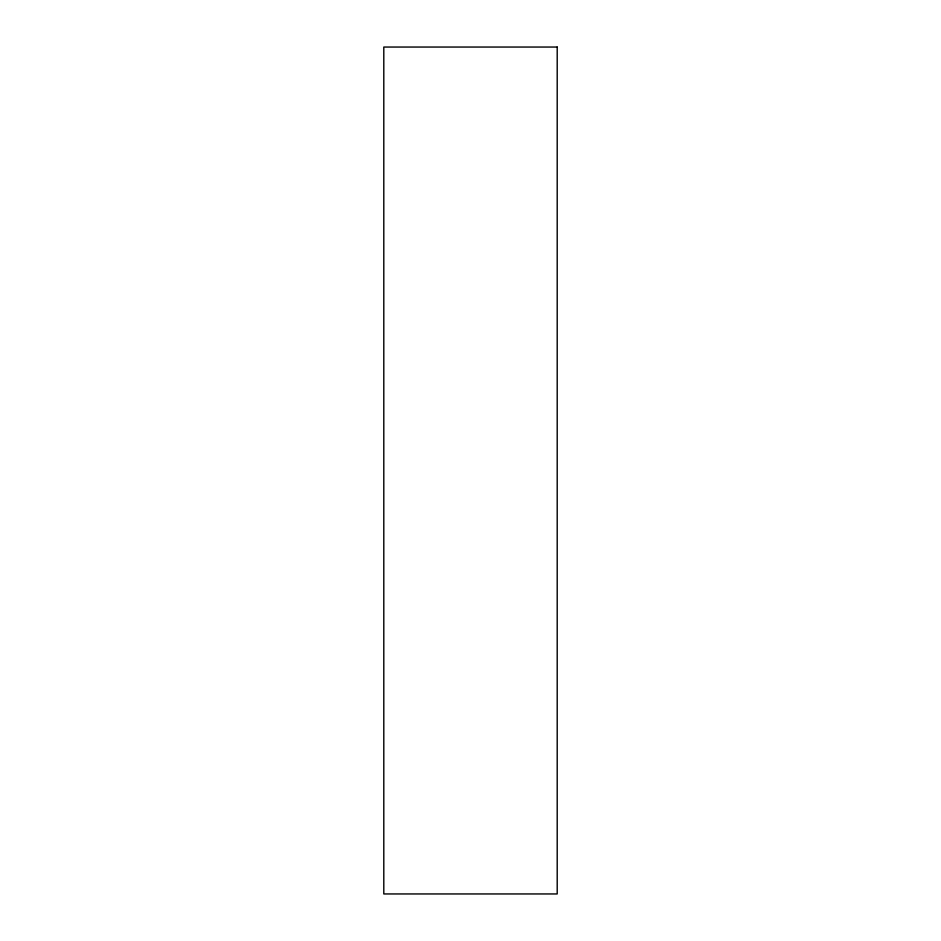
<?xml version="1.0" encoding="UTF-8"?>
<svg xmlns="http://www.w3.org/2000/svg" width="941" height="941" viewBox="0 0 941 941"><rect width="100%" height="100%" fill="white"/><g stroke="black" fill="none" stroke-linecap="round" stroke-linejoin="round"><path stroke-width="1.41" d="M557.201 47.05L383.799 47.05L383.799 893.95L557.201 893.95L557.201 47.05"/></g></svg>
